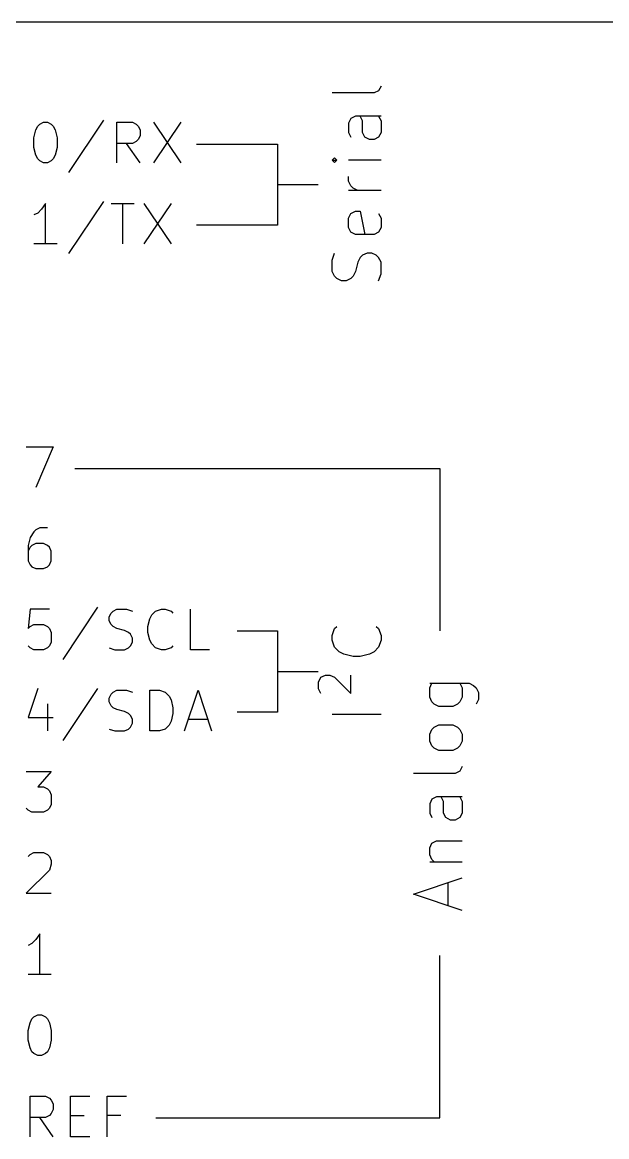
# Model space of a CAD drawing. Extents: x 0.4 to 11.3, y -7.9 to -0.4.
# Drawn here: x 5.785 to 6.506, y -3.273 to -1.9 of the extents above; entities that cross this region are included whole.
import ezdxf

# ---------------------------------------------------------------- set-up
doc = ezdxf.new("R2010")
doc.units = 0
doc.header["$MEASUREMENT"] = 0
for name, color, linetype in [('CYAN2', 4, 'CONTINUOUS'), ('LYELLOW', 51, 'CONTINUOUS'), ('RED2', 1, 'CONTINUOUS')]:
    doc.layers.add(name, color=color, linetype=linetype)

msp = doc.modelspace()

# ---------------------------------------------------------------- linework, layer by layer
at = {"layer": 'CYAN2', "linetype": 'CONTINUOUS'}
for p, q in [((5.8019, -2.0327), (5.8043, -2.0279)), ((5.8019, -2.0327), (5.8043, -2.0279)), ((5.8043, -2.0279), (5.8067, -2.0255)), ((5.8043, -2.0279), (5.8067, -2.0255)), ((5.8067, -2.0255), (5.8114, -2.0231)), ((5.8067, -2.0255), (5.8114, -2.0231)), ((5.8114, -2.0231), (5.8162, -2.0231)), ((5.8114, -2.0231), (5.8162, -2.0231)), ((5.8162, -2.0231), (5.8209, -2.0255)), ((5.8162, -2.0231), (5.8209, -2.0255)), ((5.8209, -2.0255), (5.8233, -2.0279)), ((5.8209, -2.0255), (5.8233, -2.0279)), ((5.8233, -2.0279), (5.8257, -2.0327)), ((5.8233, -2.0279), (5.8257, -2.0327)), ((5.8852, -2.0208), (5.8424, -2.085)), ((5.8852, -2.0208), (5.8424, -2.085)), ((5.9019, -2.0731), (5.9019, -2.0231)), ((5.9019, -2.0231), (5.9209, -2.0231)), ((5.9019, -2.0731), (5.9019, -2.0231)), ((5.9019, -2.0231), (5.9209, -2.0231)), ((5.9209, -2.0231), (5.9257, -2.0255)), ((5.9209, -2.0231), (5.9257, -2.0255)), ((5.9257, -2.0255), (5.9281, -2.0279)), ((5.9257, -2.0255), (5.9281, -2.0279)), ((5.9281, -2.0279), (5.9305, -2.0327)), ((5.9281, -2.0279), (5.9305, -2.0327)), ((5.9471, -2.0231), (5.9805, -2.0731)), ((5.9805, -2.0231), (5.9471, -2.0731)), ((5.9471, -2.0231), (5.9805, -2.0731)), ((5.9805, -2.0231), (5.9471, -2.0731)), ((5.7995, -2.0422), (5.8019, -2.0327)), ((5.7995, -2.0422), (5.8019, -2.0327)), ((5.7995, -2.0541), (5.7995, -2.0422)), ((5.7995, -2.0541), (5.7995, -2.0422)), ((5.8257, -2.0327), (5.8281, -2.0422)), ((5.8257, -2.0327), (5.8281, -2.0422)), ((5.8281, -2.0422), (5.8281, -2.0541)), ((5.8281, -2.0422), (5.8281, -2.0541)), ((5.9281, -2.0446), (5.9257, -2.0469)), ((5.9281, -2.0446), (5.9257, -2.0469)), ((5.9305, -2.0398), (5.9281, -2.0446)), ((5.9305, -2.0398), (5.9281, -2.0446)), ((5.9305, -2.0327), (5.9305, -2.0398)), ((5.9305, -2.0327), (5.9305, -2.0398)), ((5.8019, -2.0636), (5.7995, -2.0541)), ((5.8019, -2.0636), (5.7995, -2.0541)), ((5.8281, -2.0541), (5.8257, -2.0636)), ((5.8281, -2.0541), (5.8257, -2.0636)), ((5.9209, -2.0493), (5.9019, -2.0493)), ((5.9209, -2.0493), (5.9019, -2.0493)), ((5.9305, -2.0731), (5.9138, -2.0493)), ((5.9305, -2.0731), (5.9138, -2.0493)), ((5.9257, -2.0469), (5.9209, -2.0493)), ((5.9257, -2.0469), (5.9209, -2.0493)), ((5.8043, -2.0684), (5.8019, -2.0636)), ((5.8043, -2.0684), (5.8019, -2.0636)), ((5.8067, -2.0708), (5.8043, -2.0684)), ((5.8067, -2.0708), (5.8043, -2.0684)), ((5.8114, -2.0731), (5.8067, -2.0708)), ((5.8114, -2.0731), (5.8067, -2.0708)), ((5.8162, -2.0731), (5.8114, -2.0731)), ((5.8162, -2.0731), (5.8114, -2.0731)), ((5.8209, -2.0708), (5.8162, -2.0731)), ((5.8209, -2.0708), (5.8162, -2.0731)), ((5.8233, -2.0684), (5.8209, -2.0708)), ((5.8233, -2.0684), (5.8209, -2.0708)), ((5.8257, -2.0636), (5.8233, -2.0684)), ((5.8257, -2.0636), (5.8233, -2.0684)), ((5.8138, -2.1231), (5.809, -2.1303)), ((5.8138, -2.1231), (5.809, -2.1303)), ((5.8138, -2.1731), (5.8138, -2.1231)), ((5.8138, -2.1731), (5.8138, -2.1231)), ((5.8852, -2.1208), (5.8424, -2.185)), ((5.8852, -2.1208), (5.8424, -2.185)), ((5.8948, -2.1231), (5.9233, -2.1231)), ((5.8948, -2.1231), (5.9233, -2.1231)), ((5.909, -2.1731), (5.909, -2.1231)), ((5.909, -2.1731), (5.909, -2.1231)), ((5.9352, -2.1231), (5.9686, -2.1731)), ((5.9686, -2.1231), (5.9352, -2.1731)), ((5.9352, -2.1231), (5.9686, -2.1731)), ((5.9686, -2.1231), (5.9352, -2.1731)), ((5.8043, -2.135), (5.7995, -2.1374)), ((5.8043, -2.135), (5.7995, -2.1374)), ((5.809, -2.1303), (5.8043, -2.135)), ((5.809, -2.1303), (5.8043, -2.135)), ((5.8281, -2.1731), (5.7995, -2.1731)), ((5.8281, -2.1731), (5.7995, -2.1731)), ((5.79, -2.4231), (5.8233, -2.4231)), ((5.79, -2.4231), (5.8233, -2.4231)), ((5.8233, -2.4231), (5.8019, -2.4731)), ((5.8233, -2.4231), (5.8019, -2.4731)), ((5.8019, -2.5255), (5.7995, -2.5279)), ((5.8019, -2.5255), (5.7995, -2.5279)), ((5.8067, -2.5231), (5.8019, -2.5255)), ((5.8067, -2.5231), (5.8019, -2.5255)), ((5.8162, -2.5231), (5.8067, -2.5231)), ((5.8162, -2.5231), (5.8067, -2.5231)), ((5.7948, -2.535), (5.7924, -2.5446)), ((5.7948, -2.535), (5.7924, -2.5446)), ((5.7995, -2.5279), (5.7948, -2.535)), ((5.7995, -2.5279), (5.7948, -2.535)), ((5.7924, -2.5446), (5.7924, -2.5636)), ((5.7924, -2.5446), (5.7924, -2.5636)), ((5.7948, -2.5469), (5.7924, -2.5517)), ((5.7948, -2.5469), (5.7924, -2.5517)), ((5.7971, -2.5446), (5.7948, -2.5469)), ((5.7971, -2.5446), (5.7948, -2.5469)), ((5.8019, -2.5422), (5.7971, -2.5446)), ((5.8019, -2.5422), (5.7971, -2.5446)), ((5.8114, -2.5422), (5.8019, -2.5422)), ((5.8114, -2.5422), (5.8019, -2.5422)), ((5.8162, -2.5446), (5.8114, -2.5422)), ((5.8162, -2.5446), (5.8114, -2.5422)), ((5.8186, -2.5469), (5.8162, -2.5446)), ((5.8186, -2.5469), (5.8162, -2.5446)), ((5.821, -2.5517), (5.8186, -2.5469)), ((5.821, -2.5517), (5.8186, -2.5469)), ((5.821, -2.5636), (5.821, -2.5517)), ((5.821, -2.5636), (5.821, -2.5517)), ((5.7924, -2.5636), (5.7948, -2.5684)), ((5.7924, -2.5636), (5.7948, -2.5684)), ((5.8186, -2.5684), (5.821, -2.5636)), ((5.8186, -2.5684), (5.821, -2.5636)), ((5.7948, -2.5684), (5.7971, -2.5708)), ((5.7948, -2.5684), (5.7971, -2.5708)), ((5.7971, -2.5708), (5.8019, -2.5731)), ((5.7971, -2.5708), (5.8019, -2.5731)), ((5.8019, -2.5731), (5.8114, -2.5731)), ((5.8019, -2.5731), (5.8114, -2.5731)), ((5.8114, -2.5731), (5.8162, -2.5708)), ((5.8114, -2.5731), (5.8162, -2.5708)), ((5.8162, -2.5708), (5.8186, -2.5684)), ((5.8162, -2.5708), (5.8186, -2.5684)), ((5.8781, -2.6208), (5.8352, -2.685)), ((5.8781, -2.6208), (5.8352, -2.685)), ((5.7948, -2.6231), (5.7924, -2.6469)), ((5.7948, -2.6231), (5.7924, -2.6469)), ((5.8186, -2.6231), (5.7948, -2.6231)), ((5.8186, -2.6231), (5.7948, -2.6231)), ((5.8924, -2.6327), (5.8948, -2.6279)), ((5.8924, -2.6327), (5.8948, -2.6279)), ((5.8924, -2.6374), (5.8924, -2.6327)), ((5.8924, -2.6374), (5.8924, -2.6327)), ((5.8948, -2.6279), (5.8971, -2.6255)), ((5.8948, -2.6279), (5.8971, -2.6255)), ((5.8971, -2.6255), (5.9019, -2.6231)), ((5.8971, -2.6255), (5.9019, -2.6231)), ((5.9019, -2.6231), (5.9138, -2.6231)), ((5.9019, -2.6231), (5.9138, -2.6231)), ((5.9138, -2.6231), (5.921, -2.6255)), ((5.9138, -2.6231), (5.921, -2.6255)), ((5.94, -2.6446), (5.9424, -2.635)), ((5.94, -2.6446), (5.9424, -2.635)), ((5.9424, -2.635), (5.9448, -2.6303)), ((5.9424, -2.635), (5.9448, -2.6303)), ((5.9448, -2.6303), (5.9495, -2.6255)), ((5.9448, -2.6303), (5.9495, -2.6255)), ((5.9495, -2.6255), (5.9567, -2.6231)), ((5.9495, -2.6255), (5.9567, -2.6231)), ((5.9567, -2.6231), (5.9614, -2.6231)), ((5.9567, -2.6231), (5.9614, -2.6231)), ((5.9614, -2.6231), (5.9686, -2.6255)), ((5.9614, -2.6231), (5.9686, -2.6255)), ((5.9686, -2.6255), (5.9709, -2.6279)), ((5.9686, -2.6255), (5.9709, -2.6279)), ((5.9924, -2.6731), (5.9924, -2.6231)), ((5.9924, -2.6731), (5.9924, -2.6231)), ((5.7924, -2.6469), (5.7948, -2.6446)), ((5.7924, -2.6469), (5.7948, -2.6446)), ((5.7948, -2.6446), (5.7995, -2.6422)), ((5.7948, -2.6446), (5.7995, -2.6422)), ((5.7995, -2.6422), (5.8114, -2.6422)), ((5.7995, -2.6422), (5.8114, -2.6422)), ((5.8114, -2.6422), (5.8162, -2.6446)), ((5.8114, -2.6422), (5.8162, -2.6446)), ((5.8162, -2.6446), (5.8186, -2.6469)), ((5.8162, -2.6446), (5.8186, -2.6469)), ((5.8186, -2.6469), (5.821, -2.6517)), ((5.8186, -2.6469), (5.821, -2.6517)), ((5.8948, -2.6422), (5.8924, -2.6374)), ((5.8948, -2.6422), (5.8924, -2.6374)), ((5.8971, -2.6446), (5.8948, -2.6422)), ((5.8971, -2.6446), (5.8948, -2.6422)), ((5.9019, -2.6469), (5.8971, -2.6446)), ((5.9019, -2.6469), (5.8971, -2.6446)), ((5.9114, -2.6493), (5.9019, -2.6469)), ((5.9114, -2.6493), (5.9019, -2.6469)), ((5.9162, -2.6517), (5.9114, -2.6493)), ((5.9162, -2.6517), (5.9114, -2.6493)), ((5.94, -2.6517), (5.94, -2.6446)), ((5.94, -2.6517), (5.94, -2.6446)), ((5.821, -2.6636), (5.8186, -2.6684)), ((5.821, -2.6636), (5.8186, -2.6684)), ((5.821, -2.6517), (5.821, -2.6636)), ((5.821, -2.6517), (5.821, -2.6636)), ((5.9186, -2.6541), (5.9162, -2.6517)), ((5.9186, -2.6541), (5.9162, -2.6517)), ((5.921, -2.6588), (5.9186, -2.6541)), ((5.921, -2.6588), (5.9186, -2.6541)), ((5.9186, -2.6684), (5.921, -2.6636)), ((5.9186, -2.6684), (5.921, -2.6636)), ((5.921, -2.6636), (5.921, -2.6588)), ((5.921, -2.6636), (5.921, -2.6588)), ((5.9424, -2.6612), (5.94, -2.6517)), ((5.9424, -2.6612), (5.94, -2.6517)), ((5.9448, -2.666), (5.9424, -2.6612)), ((5.9448, -2.666), (5.9424, -2.6612)), ((5.7948, -2.6708), (5.7924, -2.6684)), ((5.7948, -2.6708), (5.7924, -2.6684)), ((5.7995, -2.6731), (5.7948, -2.6708)), ((5.7995, -2.6731), (5.7948, -2.6708)), ((5.8114, -2.6731), (5.7995, -2.6731)), ((5.8114, -2.6731), (5.7995, -2.6731)), ((5.8162, -2.6708), (5.8114, -2.6731)), ((5.8162, -2.6708), (5.8114, -2.6731)), ((5.8186, -2.6684), (5.8162, -2.6708)), ((5.8186, -2.6684), (5.8162, -2.6708)), ((5.8924, -2.6708), (5.8995, -2.6731)), ((5.8924, -2.6708), (5.8995, -2.6731)), ((5.8995, -2.6731), (5.9114, -2.6731)), ((5.8995, -2.6731), (5.9114, -2.6731)), ((5.9114, -2.6731), (5.9162, -2.6708)), ((5.9114, -2.6731), (5.9162, -2.6708)), ((5.9162, -2.6708), (5.9186, -2.6684)), ((5.9162, -2.6708), (5.9186, -2.6684)), ((5.9495, -2.6708), (5.9448, -2.666)), ((5.9495, -2.6708), (5.9448, -2.666)), ((5.9567, -2.6731), (5.9495, -2.6708)), ((5.9567, -2.6731), (5.9495, -2.6708)), ((5.9614, -2.6731), (5.9567, -2.6731)), ((5.9614, -2.6731), (5.9567, -2.6731)), ((5.9686, -2.6708), (5.9614, -2.6731)), ((5.9686, -2.6708), (5.9614, -2.6731)), ((5.9709, -2.6684), (5.9686, -2.6708)), ((5.9709, -2.6684), (5.9686, -2.6708)), ((6.0162, -2.6731), (5.9924, -2.6731)), ((6.0162, -2.6731), (5.9924, -2.6731)), ((5.8043, -2.7208), (5.7924, -2.7565)), ((5.8043, -2.7208), (5.7924, -2.7565)), ((5.8781, -2.7208), (5.8352, -2.785)), ((5.8781, -2.7208), (5.8352, -2.785)), ((5.8924, -2.7327), (5.8948, -2.7279)), ((5.8924, -2.7327), (5.8948, -2.7279)), ((5.8948, -2.7279), (5.8971, -2.7255)), ((5.8948, -2.7279), (5.8971, -2.7255)), ((5.8971, -2.7255), (5.9019, -2.7231)), ((5.8971, -2.7255), (5.9019, -2.7231)), ((5.9019, -2.7231), (5.9138, -2.7231)), ((5.9019, -2.7231), (5.9138, -2.7231)), ((5.9138, -2.7231), (5.921, -2.7255)), ((5.9138, -2.7231), (5.921, -2.7255)), ((5.9424, -2.7731), (5.9424, -2.7231)), ((5.9424, -2.7231), (5.9543, -2.7231)), ((5.9424, -2.7731), (5.9424, -2.7231)), ((5.9424, -2.7231), (5.9543, -2.7231)), ((5.9543, -2.7231), (5.9614, -2.7255)), ((5.9543, -2.7231), (5.9614, -2.7255)), ((5.9614, -2.7255), (5.9662, -2.7303)), ((5.9614, -2.7255), (5.9662, -2.7303)), ((5.9662, -2.7303), (5.9686, -2.735)), ((5.9662, -2.7303), (5.9686, -2.735)), ((5.9852, -2.7731), (6.0019, -2.7231)), ((5.9852, -2.7731), (6.0019, -2.7231)), ((6.0019, -2.7231), (6.0186, -2.7731)), ((6.0019, -2.7231), (6.0186, -2.7731)), ((5.8162, -2.7398), (5.8162, -2.7731)), ((5.8162, -2.7398), (5.8162, -2.7731)), ((5.8924, -2.7374), (5.8924, -2.7327)), ((5.8924, -2.7374), (5.8924, -2.7327)), ((5.8948, -2.7422), (5.8924, -2.7374)), ((5.8948, -2.7422), (5.8924, -2.7374)), ((5.8971, -2.7446), (5.8948, -2.7422)), ((5.8971, -2.7446), (5.8948, -2.7422)), ((5.9019, -2.7469), (5.8971, -2.7446)), ((5.9019, -2.7469), (5.8971, -2.7446)), ((5.9686, -2.735), (5.9709, -2.7446)), ((5.9686, -2.735), (5.9709, -2.7446)), ((5.9709, -2.7446), (5.9709, -2.7517)), ((5.9709, -2.7446), (5.9709, -2.7517)), ((5.7924, -2.7565), (5.8233, -2.7565)), ((5.7924, -2.7565), (5.8233, -2.7565)), ((5.9114, -2.7493), (5.9019, -2.7469)), ((5.9114, -2.7493), (5.9019, -2.7469)), ((5.9162, -2.7517), (5.9114, -2.7493)), ((5.9162, -2.7517), (5.9114, -2.7493)), ((5.9186, -2.7541), (5.9162, -2.7517)), ((5.9186, -2.7541), (5.9162, -2.7517)), ((5.921, -2.7588), (5.9186, -2.7541)), ((5.921, -2.7588), (5.9186, -2.7541)), ((5.921, -2.7636), (5.921, -2.7588)), ((5.921, -2.7636), (5.921, -2.7588)), ((5.9709, -2.7517), (5.9686, -2.7612)), ((5.9709, -2.7517), (5.9686, -2.7612)), ((5.99, -2.7588), (6.0138, -2.7588)), ((5.99, -2.7588), (6.0138, -2.7588)), ((5.8924, -2.7708), (5.8995, -2.7731)), ((5.8924, -2.7708), (5.8995, -2.7731)), ((5.8995, -2.7731), (5.9114, -2.7731)), ((5.8995, -2.7731), (5.9114, -2.7731)), ((5.9114, -2.7731), (5.9162, -2.7708)), ((5.9114, -2.7731), (5.9162, -2.7708)), ((5.9162, -2.7708), (5.9186, -2.7684)), ((5.9162, -2.7708), (5.9186, -2.7684)), ((5.9186, -2.7684), (5.921, -2.7636)), ((5.9186, -2.7684), (5.921, -2.7636)), ((5.9543, -2.7731), (5.9424, -2.7731)), ((5.9543, -2.7731), (5.9424, -2.7731)), ((5.9614, -2.7708), (5.9543, -2.7731)), ((5.9614, -2.7708), (5.9543, -2.7731)), ((5.9662, -2.766), (5.9614, -2.7708)), ((5.9662, -2.766), (5.9614, -2.7708)), ((5.9686, -2.7612), (5.9662, -2.766)), ((5.9686, -2.7612), (5.9662, -2.766)), ((5.79, -2.8231), (5.821, -2.8231)), ((5.79, -2.8231), (5.821, -2.8231)), ((5.821, -2.8231), (5.8043, -2.8422)), ((5.821, -2.8231), (5.8043, -2.8422)), ((5.8043, -2.8422), (5.8114, -2.8422)), ((5.8043, -2.8422), (5.8114, -2.8422)), ((5.8114, -2.8422), (5.8162, -2.8446)), ((5.8114, -2.8422), (5.8162, -2.8446)), ((5.8162, -2.8446), (5.8186, -2.8469)), ((5.8162, -2.8446), (5.8186, -2.8469)), ((5.8186, -2.8469), (5.821, -2.8517)), ((5.8186, -2.8469), (5.821, -2.8517)), ((5.821, -2.8517), (5.821, -2.8636)), ((5.821, -2.8517), (5.821, -2.8636)), ((5.7924, -2.8708), (5.79, -2.8684)), ((5.7924, -2.8708), (5.79, -2.8684)), ((5.8186, -2.8684), (5.8162, -2.8708)), ((5.8186, -2.8684), (5.8162, -2.8708)), ((5.821, -2.8636), (5.8186, -2.8684)), ((5.821, -2.8636), (5.8186, -2.8684)), ((5.7971, -2.8731), (5.7924, -2.8708)), ((5.7971, -2.8731), (5.7924, -2.8708)), ((5.8114, -2.8731), (5.7971, -2.8731)), ((5.8114, -2.8731), (5.7971, -2.8731)), ((5.8162, -2.8708), (5.8114, -2.8731)), ((5.8162, -2.8708), (5.8114, -2.8731)), ((5.7948, -2.9255), (5.7995, -2.9231)), ((5.7948, -2.9255), (5.7995, -2.9231)), ((5.7995, -2.9231), (5.8114, -2.9231)), ((5.7995, -2.9231), (5.8114, -2.9231)), ((5.8114, -2.9231), (5.8162, -2.9255)), ((5.8114, -2.9231), (5.8162, -2.9255)), ((5.7924, -2.9279), (5.7948, -2.9255)), ((5.7924, -2.9279), (5.7948, -2.9255)), ((5.8162, -2.9255), (5.8186, -2.9279)), ((5.8162, -2.9255), (5.8186, -2.9279)), ((5.8186, -2.9279), (5.821, -2.9327)), ((5.8186, -2.9279), (5.821, -2.9327)), ((5.821, -2.9374), (5.8186, -2.9446)), ((5.821, -2.9374), (5.8186, -2.9446)), ((5.821, -2.9327), (5.821, -2.9374)), ((5.821, -2.9327), (5.821, -2.9374)), ((5.8186, -2.9446), (5.79, -2.9731)), ((5.8186, -2.9446), (5.79, -2.9731)), ((5.79, -2.9731), (5.821, -2.9731)), ((5.79, -2.9731), (5.821, -2.9731)), ((5.8019, -3.0303), (5.7971, -3.035)), ((5.8019, -3.0303), (5.7971, -3.035)), ((5.8067, -3.0231), (5.8019, -3.0303)), ((5.8067, -3.0231), (5.8019, -3.0303)), ((5.8067, -3.0731), (5.8067, -3.0231)), ((5.8067, -3.0731), (5.8067, -3.0231)), ((5.7971, -3.035), (5.7924, -3.0374)), ((5.7971, -3.035), (5.7924, -3.0374)), ((5.821, -3.0731), (5.7924, -3.0731)), ((5.821, -3.0731), (5.7924, -3.0731)), ((5.7948, -3.1327), (5.7971, -3.1279)), ((5.7948, -3.1327), (5.7971, -3.1279)), ((5.7971, -3.1279), (5.7995, -3.1255)), ((5.7971, -3.1279), (5.7995, -3.1255)), ((5.7995, -3.1255), (5.8043, -3.1231)), ((5.7995, -3.1255), (5.8043, -3.1231)), ((5.8043, -3.1231), (5.809, -3.1231)), ((5.8043, -3.1231), (5.809, -3.1231)), ((5.809, -3.1231), (5.8138, -3.1255)), ((5.809, -3.1231), (5.8138, -3.1255)), ((5.8138, -3.1255), (5.8162, -3.1279)), ((5.8138, -3.1255), (5.8162, -3.1279)), ((5.8162, -3.1279), (5.8186, -3.1327)), ((5.8162, -3.1279), (5.8186, -3.1327)), ((5.7924, -3.1422), (5.7948, -3.1327)), ((5.7924, -3.1422), (5.7948, -3.1327)), ((5.7924, -3.1541), (5.7924, -3.1422)), ((5.7924, -3.1541), (5.7924, -3.1422)), ((5.8186, -3.1327), (5.821, -3.1422)), ((5.8186, -3.1327), (5.821, -3.1422)), ((5.821, -3.1422), (5.821, -3.1541)), ((5.821, -3.1422), (5.821, -3.1541)), ((5.7948, -3.1636), (5.7924, -3.1541)), ((5.7948, -3.1636), (5.7924, -3.1541)), ((5.821, -3.1541), (5.8186, -3.1636)), ((5.821, -3.1541), (5.8186, -3.1636)), ((5.7971, -3.1684), (5.7948, -3.1636)), ((5.7971, -3.1684), (5.7948, -3.1636)), ((5.7995, -3.1708), (5.7971, -3.1684)), ((5.7995, -3.1708), (5.7971, -3.1684)), ((5.8043, -3.1731), (5.7995, -3.1708)), ((5.8043, -3.1731), (5.7995, -3.1708)), ((5.8138, -3.1708), (5.809, -3.1731)), ((5.8138, -3.1708), (5.809, -3.1731)), ((5.8162, -3.1684), (5.8138, -3.1708)), ((5.8162, -3.1684), (5.8138, -3.1708)), ((5.8186, -3.1636), (5.8162, -3.1684)), ((5.8186, -3.1636), (5.8162, -3.1684)), ((5.809, -3.1731), (5.8043, -3.1731)), ((5.809, -3.1731), (5.8043, -3.1731)), ((5.7948, -3.2731), (5.7948, -3.2231)), ((5.7948, -3.2231), (5.8138, -3.2231)), ((5.7948, -3.2731), (5.7948, -3.2231)), ((5.7948, -3.2231), (5.8138, -3.2231)), ((5.8138, -3.2231), (5.8186, -3.2255)), ((5.8138, -3.2231), (5.8186, -3.2255)), ((5.8186, -3.2255), (5.821, -3.2279)), ((5.8186, -3.2255), (5.821, -3.2279)), ((5.8448, -3.2731), (5.8448, -3.2231)), ((5.8448, -3.2231), (5.8686, -3.2231)), ((5.8448, -3.2731), (5.8448, -3.2231)), ((5.8448, -3.2231), (5.8686, -3.2231)), ((5.89, -3.2731), (5.89, -3.2231)), ((5.89, -3.2231), (5.9138, -3.2231)), ((5.89, -3.2731), (5.89, -3.2231)), ((5.89, -3.2231), (5.9138, -3.2231)), ((5.821, -3.2279), (5.8233, -3.2327)), ((5.821, -3.2279), (5.8233, -3.2327)), ((5.8233, -3.2398), (5.821, -3.2446)), ((5.8233, -3.2398), (5.821, -3.2446)), ((5.8233, -3.2327), (5.8233, -3.2398)), ((5.8233, -3.2327), (5.8233, -3.2398)), ((5.8138, -3.2493), (5.7948, -3.2493)), ((5.8138, -3.2493), (5.7948, -3.2493)), ((5.8233, -3.2731), (5.8067, -3.2493)), ((5.8233, -3.2731), (5.8067, -3.2493)), ((5.8186, -3.2469), (5.8138, -3.2493)), ((5.8186, -3.2469), (5.8138, -3.2493)), ((5.821, -3.2446), (5.8186, -3.2469)), ((5.821, -3.2446), (5.8186, -3.2469)), ((5.8448, -3.2469), (5.8614, -3.2469)), ((5.8448, -3.2469), (5.8614, -3.2469)), ((5.9067, -3.2469), (5.89, -3.2469)), ((5.9067, -3.2469), (5.89, -3.2469)), ((5.8686, -3.2731), (5.8448, -3.2731)), ((5.8686, -3.2731), (5.8448, -3.2731))]:
    msp.add_line(p, q, dxfattribs=at)
at = {"layer": 'LYELLOW', "linetype": 'CONTINUOUS'}
msp.add_line((7.1, -1.9), (5.7, -1.9), dxfattribs=at)
at = {"layer": 'RED2', "linetype": 'CONTINUOUS'}
for p, q in [((7.1, -1.9), (5.7, -1.9)), ((6.2188, -1.9871), (6.1674, -1.9871)), ((6.2245, -1.9843), (6.2188, -1.9871)), ((6.2274, -1.9786), (6.2245, -1.9843)), ((6.1959, -2.0157), (6.1902, -2.0186)), ((6.2274, -2.0157), (6.1959, -2.0157)), ((6.2045, -2.0214), (6.2016, -2.0157)), ((6.2245, -2.0157), (6.2274, -2.0214)), ((6.1902, -2.0186), (6.1874, -2.0243)), ((6.1874, -2.0243), (6.1874, -2.0357)), ((6.2045, -2.0357), (6.2045, -2.0214)), ((6.2274, -2.0214), (6.2274, -2.0357)), ((6.1874, -2.0357), (6.1902, -2.0414)), ((6.2074, -2.0414), (6.2045, -2.0357)), ((6.2131, -2.0443), (6.2074, -2.0414)), ((6.2188, -2.0443), (6.2131, -2.0443)), ((6.2245, -2.0414), (6.2188, -2.0443)), ((6.2274, -2.0357), (6.2245, -2.0414)), ((6, -2.05), (6.1, -2.05)), ((6.1, -2.05), (6.1, -2.15)), ((6.1702, -2.0671), (6.1674, -2.07)), ((6.1674, -2.07), (6.1702, -2.0729)), ((6.1674, -2.07), (6.1731, -2.07)), ((6.1731, -2.07), (6.1702, -2.0671)), ((6.1702, -2.0729), (6.1731, -2.07)), ((6.2274, -2.07), (6.1874, -2.07)), ((6.1, -2.1), (6.15, -2.1)), ((6.1874, -2.0957), (6.1874, -2.09)), ((6.1902, -2.1014), (6.1874, -2.0957)), ((6.2274, -2.1071), (6.1874, -2.1071)), ((6.1931, -2.1043), (6.1902, -2.1014)), ((6.1988, -2.1071), (6.1931, -2.1043)), ((6.1874, -2.1414), (6.1902, -2.1357)), ((6.1874, -2.1529), (6.1874, -2.1414)), ((6.1902, -2.1357), (6.1959, -2.1329)), ((6.1959, -2.1329), (6.2016, -2.1329)), ((6.2016, -2.1329), (6.2074, -2.1614)), ((6.2245, -2.1357), (6.2274, -2.1414)), ((6.2274, -2.1414), (6.2274, -2.1529)), ((6.1, -2.15), (6, -2.15)), ((6.1902, -2.1586), (6.1874, -2.1529)), ((6.2274, -2.1529), (6.2245, -2.1586)), ((6.1959, -2.1614), (6.1902, -2.1586)), ((6.2188, -2.1614), (6.1959, -2.1614)), ((6.2245, -2.1586), (6.2188, -2.1614)), ((6.1674, -2.1929), (6.1702, -2.1843)), ((6.1674, -2.2071), (6.1674, -2.1929)), ((6.1988, -2.1957), (6.1959, -2.2071)), ((6.2016, -2.19), (6.1988, -2.1957)), ((6.2045, -2.1871), (6.2016, -2.19)), ((6.2102, -2.1843), (6.2045, -2.1871)), ((6.2159, -2.1843), (6.2102, -2.1843)), ((6.2216, -2.1871), (6.2159, -2.1843)), ((6.2245, -2.19), (6.2216, -2.1871)), ((6.2274, -2.1957), (6.2245, -2.19)), ((6.2274, -2.21), (6.2274, -2.1957)), ((6.1702, -2.2129), (6.1674, -2.2071)), ((6.1959, -2.2071), (6.1931, -2.2129)), ((6.2245, -2.2186), (6.2274, -2.21)), ((6.1731, -2.2157), (6.1702, -2.2129)), ((6.1788, -2.2186), (6.1731, -2.2157)), ((6.1845, -2.2186), (6.1788, -2.2186)), ((6.1902, -2.2157), (6.1845, -2.2186)), ((6.1931, -2.2129), (6.1902, -2.2157)), ((5.85, -2.45), (6.3, -2.45)), ((6.3, -2.45), (6.3, -2.65)), ((6.05, -2.65), (6.1, -2.65)), ((6.1, -2.65), (6.1, -2.75)), ((6.1674, -2.6557), (6.1702, -2.6471)), ((6.1702, -2.6471), (6.1731, -2.6443)), ((6.2216, -2.6443), (6.2245, -2.6471)), ((6.2245, -2.6471), (6.2274, -2.6557)), ((6.1674, -2.6614), (6.1674, -2.6557)), ((6.1702, -2.67), (6.1674, -2.6614)), ((6.2274, -2.6614), (6.2245, -2.67)), ((6.2274, -2.6557), (6.2274, -2.6614)), ((6.1759, -2.6757), (6.1702, -2.67)), ((6.1816, -2.6786), (6.1759, -2.6757)), ((6.2188, -2.6757), (6.2131, -2.6786)), ((6.2245, -2.67), (6.2188, -2.6757)), ((6.1931, -2.6814), (6.1816, -2.6786)), ((6.2016, -2.6814), (6.1931, -2.6814)), ((6.2131, -2.6786), (6.2016, -2.6814)), ((6.1, -2.7), (6.15, -2.7)), ((6.1531, -2.7071), (6.1588, -2.7043)), ((6.1588, -2.7043), (6.1645, -2.7043)), ((6.1645, -2.7043), (6.1702, -2.7071)), ((6.1902, -2.7271), (6.1902, -2.7043)), ((6.1502, -2.7129), (6.1531, -2.7071)), ((6.1502, -2.7214), (6.1502, -2.7129)), ((6.1702, -2.7071), (6.1902, -2.7271)), ((6.2874, -2.7143), (6.3359, -2.7143)), ((6.2874, -2.72), (6.2902, -2.7143)), ((6.3245, -2.7143), (6.3274, -2.72)), ((6.3359, -2.7143), (6.3416, -2.7171)), ((6.3416, -2.7171), (6.3445, -2.72)), ((6.1531, -2.7271), (6.1502, -2.7214)), ((6.2874, -2.7314), (6.2874, -2.72)), ((6.2902, -2.7371), (6.2874, -2.7314)), ((6.3274, -2.7314), (6.3245, -2.7371)), ((6.3274, -2.72), (6.3274, -2.7314)), ((6.3445, -2.72), (6.3474, -2.7257)), ((6.3474, -2.7257), (6.3474, -2.7343)), ((6.2931, -2.74), (6.2902, -2.7371)), ((6.2988, -2.7429), (6.2931, -2.74)), ((6.3159, -2.7429), (6.2988, -2.7429)), ((6.3216, -2.74), (6.3159, -2.7429)), ((6.3245, -2.7371), (6.3216, -2.74)), ((6.3474, -2.7343), (6.3445, -2.74)), ((6.1, -2.75), (6.05, -2.75)), ((6.2274, -2.7529), (6.1674, -2.7529)), ((6.2874, -2.7771), (6.2902, -2.7714)), ((6.2902, -2.7714), (6.2931, -2.7686)), ((6.2931, -2.7686), (6.2988, -2.7657)), ((6.2988, -2.7657), (6.3159, -2.7657)), ((6.3159, -2.7657), (6.3216, -2.7686)), ((6.3216, -2.7686), (6.3245, -2.7714)), ((6.3245, -2.7714), (6.3274, -2.7771)), ((6.2874, -2.7857), (6.2874, -2.7771)), ((6.2902, -2.7914), (6.2874, -2.7857)), ((6.3274, -2.7857), (6.3245, -2.7914)), ((6.3274, -2.7771), (6.3274, -2.7857)), ((6.2931, -2.7943), (6.2902, -2.7914)), ((6.2988, -2.7971), (6.2931, -2.7943)), ((6.3159, -2.7971), (6.2988, -2.7971)), ((6.3216, -2.7943), (6.3159, -2.7971)), ((6.3245, -2.7914), (6.3216, -2.7943)), ((6.3188, -2.8257), (6.2674, -2.8257)), ((6.3245, -2.8229), (6.3188, -2.8257)), ((6.3274, -2.8171), (6.3245, -2.8229)), ((6.2959, -2.8543), (6.2902, -2.8571)), ((6.3274, -2.8543), (6.2959, -2.8543)), ((6.3045, -2.86), (6.3016, -2.8543)), ((6.3245, -2.8543), (6.3274, -2.86)), ((6.2902, -2.8571), (6.2874, -2.8629)), ((6.2874, -2.8629), (6.2874, -2.8743)), ((6.3045, -2.8743), (6.3045, -2.86)), ((6.3274, -2.86), (6.3274, -2.8743)), ((6.2874, -2.8743), (6.2902, -2.88)), ((6.3074, -2.88), (6.3045, -2.8743)), ((6.3131, -2.8829), (6.3074, -2.88)), ((6.3188, -2.8829), (6.3131, -2.8829)), ((6.3245, -2.88), (6.3188, -2.8829)), ((6.3274, -2.8743), (6.3245, -2.88)), ((6.2902, -2.9114), (6.2959, -2.9086)), ((6.2959, -2.9086), (6.3274, -2.9086)), ((6.2874, -2.9171), (6.2902, -2.9114)), ((6.2874, -2.9257), (6.2874, -2.9171)), ((6.2902, -2.9314), (6.2874, -2.9257)), ((6.2874, -2.9343), (6.3274, -2.9343)), ((6.2931, -2.9343), (6.2902, -2.9314)), ((6.2674, -2.9743), (6.3274, -2.9543)), ((6.3102, -2.9886), (6.3102, -2.96)), ((6.3274, -2.9943), (6.2674, -2.9743)), ((6.3, -3.25), (6.3, -3.05)), ((5.95, -3.25), (6.3, -3.25))]:
    msp.add_line(p, q, dxfattribs=at)

doc.saveas('drawing.dxf')
